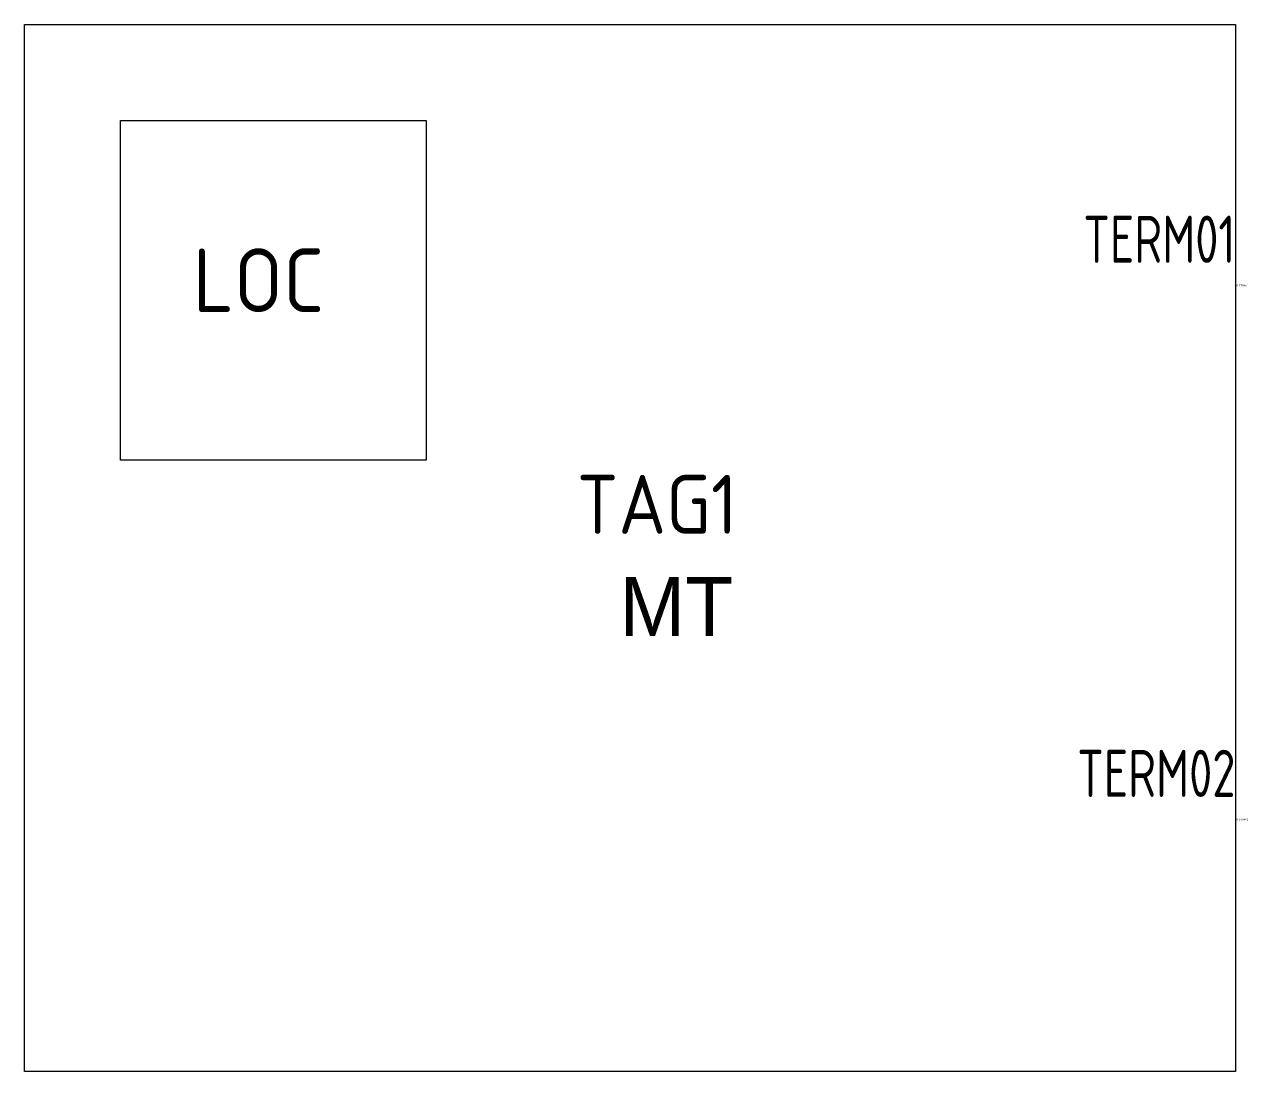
# Model space of a CAD drawing. Extents: x 0 to 51.8, y -44.4 to 0.
import ezdxf
from ezdxf.enums import TextEntityAlignment as Align

# ---------------------------------------------------------------- set-up
doc = ezdxf.new("R2010")
doc.units = 0
doc.header["$LTSCALE"] = 10
doc.styles.add('WD_IEC', font='ISOCP2.shx', dxfattribs={"width": 0.9, "height": 4})

msp = doc.modelspace()

# ---------------------------------------------------------------- linework, layer by layer
for points in [[(0, 0), (51.396, 0), (51.396, -44.425), (0, -44.425)], [(4.079, -4.076), (17.046, -4.076), (17.046, -18.493), (4.079, -18.493)]]:
    msp.add_lwpolyline(points, close=True)

# ---------------------------------------------------------------- texts
at = {"style": 'WD_IEC', "width": 0.8}
for tag, p in [('TERM01', (51.396, -10.113)), ('TERM02', (51.396, -32.774))]:
    msp.add_attdef(tag, text='', height=2, dxfattribs=at).set_placement(p, align=Align.RIGHT)
at = {"style": 'WD_IEC'}
for tag, height, p in [('LOC', 2.7, (12.721, -12.204)), ('TAG1', 2.5, (30.262, -21.61))]:
    msp.add_attdef(tag, text='', height=height, dxfattribs=at).set_placement(p, align=Align.RIGHT)
at = {"style": 'WD_IEC', "flags": 1}
for tag, p in [('X1TERM01', (51.396, -11.113)), ('X1TERM02', (51.396, -33.774))]:
    msp.add_attdef(tag, p, '', height=0.08, dxfattribs=at)
msp.add_attdef('MT', (25.259, -25.943), 'MN', height=2.5)

doc.saveas('drawing.dxf')
